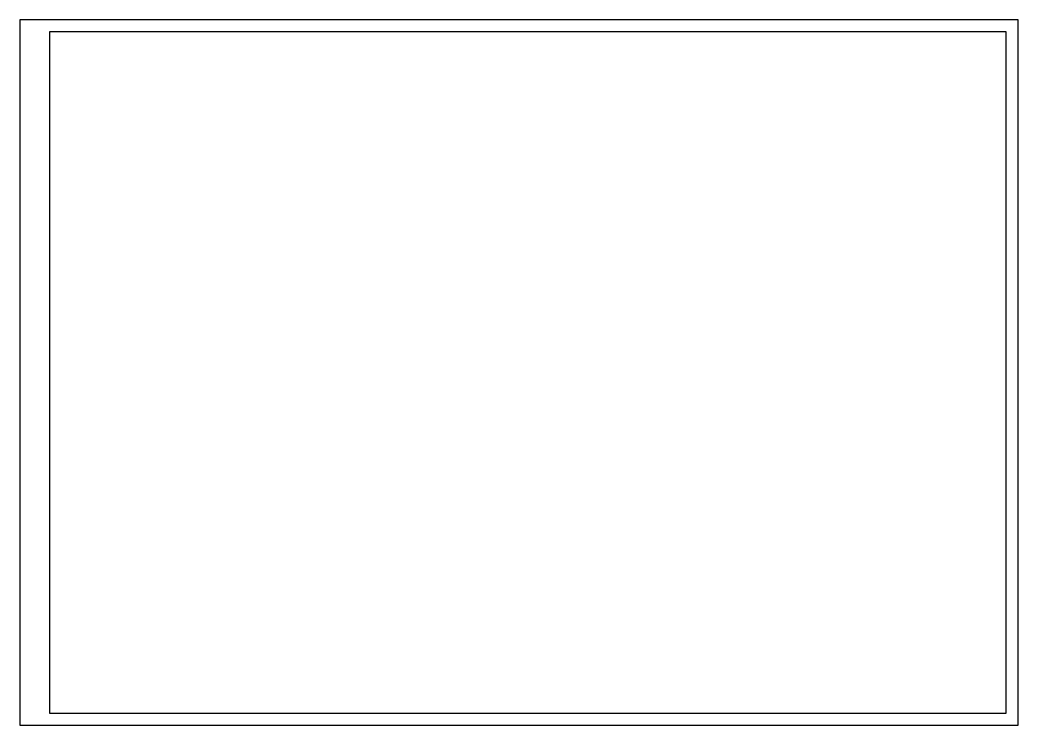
# Paper-space layout 'A1_Landscape' of a CAD drawing. Header units: millimetres. Extents: x 0 to 841, y 0 to 594.
import ezdxf

# ---------------------------------------------------------------- set-up
doc = ezdxf.new("R2010")
doc.units = ezdxf.units.MM
doc.header["$LTSCALE"] = 30
doc.layers.add('CONT1', color=1, linetype='Continuous')

psp = doc.layouts.new('A1_Landscape')

# ---------------------------------------------------------------- linework, layer by layer
at = {"layer": 'CONT1'}
for p, q in [((0, 594), (0, 0)), ((841, 594), (0, 594)), ((841, 0), (841, 594)), ((25, 584), (25, 10)), ((831, 584), (25, 584)), ((831, 10), (831, 584)), ((25, 10), (831, 10)), ((0, 0), (841, 0))]:
    psp.add_line(p, q, dxfattribs=at)

doc.saveas('drawing.dxf')
